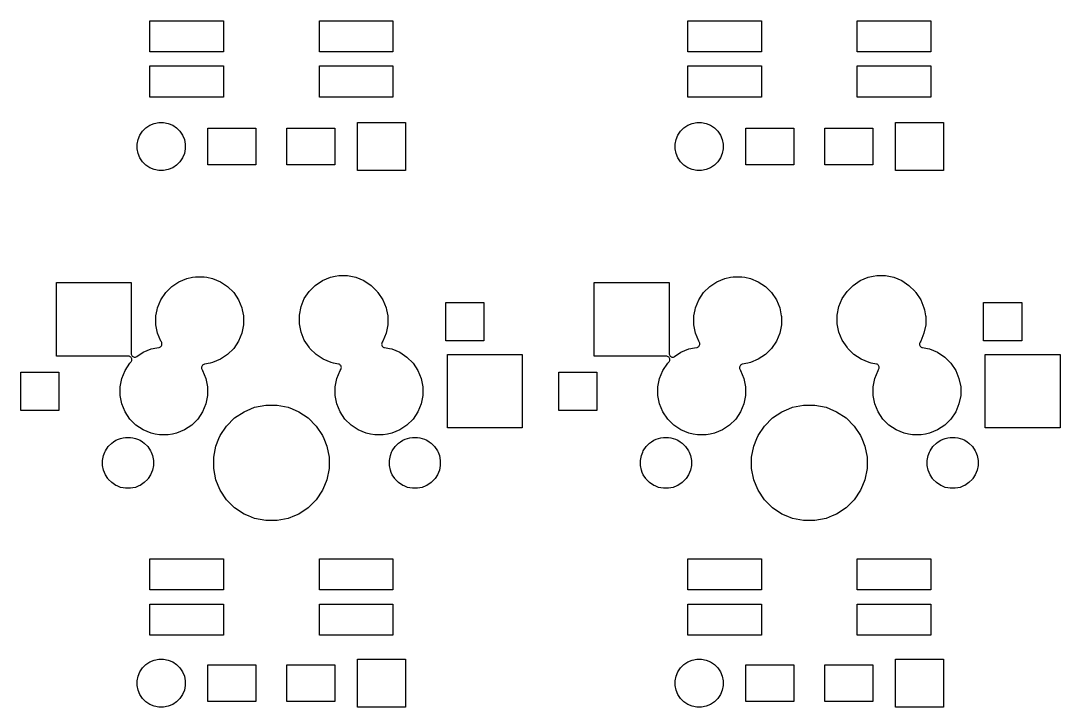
# Model space of a CAD drawing. Extents: x -9 to 124, y -88 to 15.
# Drawn here: x -8.88 to 27.94, y -46.75 to -22.45 of the extents above; entities that cross this region are included whole.
import ezdxf

# ---------------------------------------------------------------- set-up
doc = ezdxf.new("R2010")
doc.units = 0
doc.layers.add('BLACK', color=7, linetype='CONTINUOUS')

msp = doc.modelspace()

# ---------------------------------------------------------------- linework, layer by layer
at = {"layer": 'BLACK', "linetype": 'CONTINUOUS'}
for p, q in [((-4.301, -23.551), (-4.301, -22.449)), ((-4.301, -22.449), (-1.699, -22.449)), ((-1.699, -22.449), (-1.699, -23.551)), ((1.699, -23.551), (1.699, -22.449)), ((1.699, -22.449), (4.301, -22.449)), ((4.301, -22.449), (4.301, -23.551)), ((14.749, -23.551), (14.749, -22.449)), ((14.749, -22.449), (17.351, -22.449)), ((17.351, -22.449), (17.351, -23.551)), ((20.749, -23.551), (20.749, -22.449)), ((20.749, -22.449), (23.351, -22.449)), ((23.351, -22.449), (23.351, -23.551)), ((-1.699, -23.551), (-4.301, -23.551)), ((4.301, -23.551), (1.699, -23.551)), ((17.351, -23.551), (14.749, -23.551)), ((23.351, -23.551), (20.749, -23.551)), ((-4.301, -25.151), (-4.301, -24.049)), ((-4.301, -24.049), (-1.699, -24.049)), ((-1.699, -24.049), (-1.699, -25.151)), ((1.699, -25.151), (1.699, -24.049)), ((1.699, -24.049), (4.301, -24.049)), ((4.301, -24.049), (4.301, -25.151)), ((14.749, -25.151), (14.749, -24.049)), ((14.749, -24.049), (17.351, -24.049)), ((17.351, -24.049), (17.351, -25.151)), ((20.749, -25.151), (20.749, -24.049)), ((20.749, -24.049), (23.351, -24.049)), ((23.351, -24.049), (23.351, -25.151)), ((-1.699, -25.151), (-4.301, -25.151)), ((4.301, -25.151), (1.699, -25.151)), ((17.351, -25.151), (14.749, -25.151)), ((23.351, -25.151), (20.749, -25.151)), ((-4.3031, -26.1459), (-4.14823, -26.0817)), ((-4.14823, -26.0817), (-3.98382, -26.049)), ((-3.98382, -26.049), (-3.81618, -26.049)), ((-3.81618, -26.049), (-3.65177, -26.0817)), ((-3.65177, -26.0817), (-3.4969, -26.1459)), ((3.049, -27.751), (3.049, -26.049)), ((3.049, -26.049), (4.751, -26.049)), ((4.751, -26.049), (4.751, -27.751)), ((14.7469, -26.1459), (14.9018, -26.0817)), ((14.9018, -26.0817), (15.0662, -26.049)), ((15.0662, -26.049), (15.2338, -26.049)), ((15.2338, -26.049), (15.3982, -26.0817)), ((15.3982, -26.0817), (15.5531, -26.1459)), ((22.099, -27.751), (22.099, -26.049)), ((22.099, -26.049), (23.801, -26.049)), ((23.801, -26.049), (23.801, -27.751)), ((-4.7183, -26.6518), (-4.65415, -26.4969)), ((-4.65415, -26.4969), (-4.56101, -26.3575)), ((-4.56101, -26.3575), (-4.44248, -26.239)), ((-4.44248, -26.239), (-4.3031, -26.1459)), ((-3.4969, -26.1459), (-3.35752, -26.239)), ((-3.35752, -26.239), (-3.23899, -26.3575)), ((-3.23899, -26.3575), (-3.14585, -26.4969)), ((-3.14585, -26.4969), (-3.0817, -26.6518)), ((-2.251, -27.551), (-2.251, -26.249)), ((-2.251, -26.249), (-0.549, -26.249)), ((-0.549, -26.249), (-0.549, -27.551)), ((0.549, -27.551), (0.549, -26.249)), ((0.549, -26.249), (2.251, -26.249)), ((2.251, -26.249), (2.251, -27.551)), ((14.3317, -26.6518), (14.3959, -26.4969)), ((14.3959, -26.4969), (14.489, -26.3575)), ((14.489, -26.3575), (14.6075, -26.239)), ((14.6075, -26.239), (14.7469, -26.1459)), ((15.5531, -26.1459), (15.6925, -26.239)), ((15.6925, -26.239), (15.811, -26.3575)), ((15.811, -26.3575), (15.9041, -26.4969)), ((15.9041, -26.4969), (15.9683, -26.6518)), ((16.799, -27.551), (16.799, -26.249)), ((16.799, -26.249), (18.501, -26.249)), ((18.501, -26.249), (18.501, -27.551)), ((19.599, -27.551), (19.599, -26.249)), ((19.599, -26.249), (21.301, -26.249)), ((21.301, -26.249), (21.301, -27.551)), ((-4.751, -26.8162), (-4.7183, -26.6518)), ((-4.751, -26.9838), (-4.751, -26.8162)), ((-3.0817, -26.6518), (-3.049, -26.8162)), ((-3.049, -26.8162), (-3.049, -26.9838)), ((14.299, -26.8162), (14.3317, -26.6518)), ((14.299, -26.9838), (14.299, -26.8162)), ((15.9683, -26.6518), (16.001, -26.8162)), ((16.001, -26.8162), (16.001, -26.9838)), ((-4.7183, -27.1482), (-4.751, -26.9838)), ((-4.65415, -27.3031), (-4.7183, -27.1482)), ((-3.0817, -27.1482), (-3.14585, -27.3031)), ((-3.049, -26.9838), (-3.0817, -27.1482)), ((14.3317, -27.1482), (14.299, -26.9838)), ((14.3959, -27.3031), (14.3317, -27.1482)), ((15.9683, -27.1482), (15.9041, -27.3031)), ((16.001, -26.9838), (15.9683, -27.1482)), ((-4.56101, -27.4425), (-4.65415, -27.3031)), ((-4.44248, -27.561), (-4.56101, -27.4425)), ((-4.3031, -27.6541), (-4.44248, -27.561)), ((-3.35752, -27.561), (-3.4969, -27.6541)), ((-3.23899, -27.4425), (-3.35752, -27.561)), ((-3.14585, -27.3031), (-3.23899, -27.4425)), ((-0.549, -27.551), (-2.251, -27.551)), ((2.251, -27.551), (0.549, -27.551)), ((14.489, -27.4425), (14.3959, -27.3031)), ((14.6075, -27.561), (14.489, -27.4425)), ((14.7469, -27.6541), (14.6075, -27.561)), ((15.6925, -27.561), (15.5531, -27.6541)), ((15.811, -27.4425), (15.6925, -27.561)), ((15.9041, -27.3031), (15.811, -27.4425)), ((18.501, -27.551), (16.799, -27.551)), ((21.301, -27.551), (19.599, -27.551)), ((-4.14823, -27.7183), (-4.3031, -27.6541)), ((-3.98382, -27.751), (-4.14823, -27.7183)), ((-3.81618, -27.751), (-3.98382, -27.751)), ((-3.65177, -27.7183), (-3.81618, -27.751)), ((-3.4969, -27.6541), (-3.65177, -27.7183)), ((4.751, -27.751), (3.049, -27.751)), ((14.9018, -27.7183), (14.7469, -27.6541)), ((15.0662, -27.751), (14.9018, -27.7183)), ((15.2338, -27.751), (15.0662, -27.751)), ((15.3982, -27.7183), (15.2338, -27.751)), ((15.5531, -27.6541), (15.3982, -27.7183)), ((23.801, -27.751), (22.099, -27.751)), ((-3.27467, -31.6855), (-2.99241, -31.5686)), ((-2.99241, -31.5686), (-2.79132, -31.5286)), ((-2.79132, -31.5286), (-2.69276, -31.509)), ((-2.69276, -31.509), (-2.38724, -31.509)), ((-2.38724, -31.509), (-2.28868, -31.5286)), ((-2.28868, -31.5286), (-2.08759, -31.5686)), ((-2.08759, -31.5686), (-1.80533, -31.6855)), ((1.55129, -31.8153), (1.80533, -31.6455)), ((1.80533, -31.6455), (2.08759, -31.5286)), ((2.08759, -31.5286), (2.26239, -31.4938)), ((2.26239, -31.4938), (2.38724, -31.469)), ((2.38724, -31.469), (2.69276, -31.469)), ((2.69276, -31.469), (2.81761, -31.4938)), ((2.81761, -31.4938), (2.99241, -31.5286)), ((2.99241, -31.5286), (3.27467, -31.6455)), ((3.27467, -31.6455), (3.5287, -31.8153)), ((15.7753, -31.6855), (16.0576, -31.5686)), ((16.0576, -31.5686), (16.2587, -31.5286)), ((16.2587, -31.5286), (16.3572, -31.509)), ((16.3572, -31.509), (16.6628, -31.509)), ((16.6628, -31.509), (16.7613, -31.5286)), ((16.7613, -31.5286), (16.9624, -31.5686)), ((16.9624, -31.5686), (17.2447, -31.6855)), ((20.6013, -31.8153), (20.8553, -31.6455)), ((20.8553, -31.6455), (21.1376, -31.5286)), ((21.1376, -31.5286), (21.3124, -31.4938)), ((21.3124, -31.4938), (21.4372, -31.469)), ((21.4372, -31.469), (21.7428, -31.469)), ((21.7428, -31.469), (21.8676, -31.4938)), ((21.8676, -31.4938), (22.0424, -31.5286)), ((22.0424, -31.5286), (22.3247, -31.6455)), ((22.3247, -31.6455), (22.5787, -31.8153)), ((-7.616, -34.321), (-7.616, -31.719)), ((-7.616, -31.719), (-4.964, -31.719)), ((-4.964, -31.719), (-4.964, -34.2319)), ((-3.74474, -32.0713), (-3.5287, -31.8553)), ((-3.5287, -31.8553), (-3.27467, -31.6855)), ((-1.80533, -31.6855), (-1.55129, -31.8553)), ((-1.55129, -31.8553), (-1.33526, -32.0713)), ((1.33526, -32.0313), (1.55129, -31.8153)), ((3.5287, -31.8153), (3.74474, -32.0313)), ((11.434, -34.321), (11.434, -31.719)), ((11.434, -31.719), (14.086, -31.719)), ((14.086, -31.719), (14.086, -34.2319)), ((15.3053, -32.0713), (15.5213, -31.8553)), ((15.5213, -31.8553), (15.7753, -31.6855)), ((17.2447, -31.6855), (17.4987, -31.8553)), ((17.4987, -31.8553), (17.7147, -32.0713)), ((20.3853, -32.0313), (20.6013, -31.8153)), ((22.5787, -31.8153), (22.7947, -32.0313)), ((-4.0314, -32.6076), (-3.91448, -32.3253)), ((-3.91448, -32.3253), (-3.74474, -32.0713)), ((-1.33526, -32.0713), (-1.16552, -32.3253)), ((-1.16552, -32.3253), (-1.0486, -32.6076)), ((1.0486, -32.5676), (1.16552, -32.2853)), ((1.16552, -32.2853), (1.33526, -32.0313)), ((3.74474, -32.0313), (3.75804, -32.0512)), ((3.75804, -32.0512), (3.77357, -32.0701)), ((3.77357, -32.0701), (3.77474, -32.0713)), ((3.77474, -32.0713), (3.94448, -32.3253)), ((3.94448, -32.3253), (4.0614, -32.6076)), ((15.0186, -32.6076), (15.1355, -32.3253)), ((15.1355, -32.3253), (15.3053, -32.0713)), ((17.7147, -32.0713), (17.8845, -32.3253)), ((17.8845, -32.3253), (18.0014, -32.6076)), ((20.0986, -32.5676), (20.2155, -32.2853)), ((20.2155, -32.2853), (20.3853, -32.0313)), ((22.7947, -32.0313), (22.808, -32.0512)), ((22.808, -32.0512), (22.8236, -32.0701)), ((22.8236, -32.0701), (22.8247, -32.0713)), ((22.8247, -32.0713), (22.9945, -32.3253)), ((22.9945, -32.3253), (23.1114, -32.6076)), ((-4.08837, -32.894), (-4.04637, -32.6829)), ((-4.04637, -32.6829), (-4.0314, -32.6076)), ((-1.0486, -32.6076), (-1.03363, -32.6829)), ((-1.03363, -32.6829), (-0.99163, -32.894)), ((0.989, -32.8672), (1.0486, -32.5676)), ((4.0614, -32.6076), (4.07637, -32.6829)), ((4.07637, -32.6829), (4.11837, -32.894)), ((6.174, -33.776), (6.174, -32.424)), ((6.174, -32.424), (7.526, -32.424)), ((7.526, -32.424), (7.526, -33.776)), ((14.9616, -32.894), (15.0036, -32.6829)), ((15.0036, -32.6829), (15.0186, -32.6076)), ((18.0014, -32.6076), (18.0164, -32.6829)), ((18.0164, -32.6829), (18.0584, -32.894)), ((20.039, -32.8672), (20.0986, -32.5676)), ((23.1114, -32.6076), (23.1264, -32.6829)), ((23.1264, -32.6829), (23.1684, -32.894)), ((25.224, -33.776), (25.224, -32.424)), ((25.224, -32.424), (26.576, -32.424)), ((26.576, -32.424), (26.576, -33.776)), ((-4.091, -32.9072), (-4.08837, -32.894)), ((-4.091, -33.2128), (-4.091, -32.9072)), ((-0.99163, -32.894), (-0.989, -32.9072)), ((-0.989, -32.9072), (-0.989, -33.2128)), ((0.989, -33.1728), (0.989, -32.8672)), ((4.11837, -32.894), (4.121, -32.9072)), ((4.121, -32.9072), (4.121, -33.2128)), ((14.959, -32.9072), (14.9616, -32.894)), ((14.959, -33.2128), (14.959, -32.9072)), ((18.0584, -32.894), (18.061, -32.9072)), ((18.061, -32.9072), (18.061, -33.2128)), ((20.039, -33.1728), (20.039, -32.8672)), ((23.1684, -32.894), (23.171, -32.9072)), ((23.171, -32.9072), (23.171, -33.2128)), ((-4.0314, -33.5124), (-4.091, -33.2128)), ((-0.989, -33.2128), (-1.0486, -33.5124)), ((1.0486, -33.4724), (0.989, -33.1728)), ((1.16552, -33.7547), (1.0486, -33.4724)), ((4.121, -33.2128), (4.0614, -33.5124)), ((15.0186, -33.5124), (14.959, -33.2128)), ((18.061, -33.2128), (18.0014, -33.5124)), ((20.0986, -33.4724), (20.039, -33.1728)), ((20.2155, -33.7547), (20.0986, -33.4724)), ((23.171, -33.2128), (23.1114, -33.5124)), ((-3.91448, -33.7947), (-4.0314, -33.5124)), ((-3.89767, -33.8198), (-3.91448, -33.7947)), ((-3.91448, -33.7947), (-3.91448, -33.7947)), ((-3.88612, -33.8414), (-3.89767, -33.8198)), ((-3.879, -33.8649), (-3.88612, -33.8414)), ((-3.8766, -33.8893), (-3.879, -33.8649)), ((-1.16552, -33.7947), (-1.33526, -34.0487)), ((-1.0486, -33.5124), (-1.16552, -33.7947)), ((1.33526, -34.0087), (1.16552, -33.7547)), ((3.9126, -33.8467), (3.90548, -33.8702)), ((3.92414, -33.8251), (3.9126, -33.8467)), ((3.94448, -33.7947), (3.92414, -33.8251)), ((4.0614, -33.5124), (3.94448, -33.7947)), ((7.526, -33.776), (6.174, -33.776)), ((15.1355, -33.7947), (15.0186, -33.5124)), ((15.1523, -33.8198), (15.1355, -33.7947)), ((15.1355, -33.7947), (15.1355, -33.7947)), ((15.1639, -33.8414), (15.1523, -33.8198)), ((15.171, -33.8649), (15.1639, -33.8414)), ((15.1734, -33.8893), (15.171, -33.8649)), ((17.8845, -33.7947), (17.7147, -34.0487)), ((18.0014, -33.5124), (17.8845, -33.7947)), ((20.3853, -34.0087), (20.2155, -33.7547)), ((22.9626, -33.8467), (22.9555, -33.8702)), ((22.9741, -33.8251), (22.9626, -33.8467)), ((22.9945, -33.7947), (22.9741, -33.8251)), ((23.1114, -33.5124), (22.9945, -33.7947)), ((26.576, -33.776), (25.224, -33.776)), ((-4.964, -34.2319), (-4.9616, -34.2562)), ((-4.76957, -34.3358), (-4.54467, -34.1855)), ((-4.54467, -34.1855), (-4.26241, -34.0686)), ((-4.26241, -34.0686), (-4.06232, -34.0288)), ((-4.06232, -34.0288), (-3.97721, -34.0119)), ((-3.97721, -34.0119), (-3.95377, -34.0048)), ((-3.95377, -34.0048), (-3.93215, -33.9932)), ((-3.93215, -33.9932), (-3.91321, -33.9777)), ((-3.91321, -33.9777), (-3.89767, -33.9587)), ((-3.89767, -33.9587), (-3.88612, -33.9371)), ((-3.88612, -33.9371), (-3.879, -33.9137)), ((-3.879, -33.9137), (-3.8766, -33.8893)), ((-1.33526, -34.0487), (-1.55129, -34.2647)), ((1.33643, -34.0099), (1.33526, -34.0087)), ((1.35196, -34.0288), (1.33643, -34.0099)), ((1.36526, -34.0487), (1.35196, -34.0288)), ((1.58129, -34.2647), (1.36526, -34.0487)), ((3.90548, -33.8702), (3.90308, -33.8945)), ((3.90308, -33.8945), (3.90548, -33.9189)), ((3.90548, -33.9189), (3.9126, -33.9424)), ((3.9126, -33.9424), (3.92415, -33.964)), ((3.92415, -33.964), (3.93969, -33.9829)), ((3.93969, -33.9829), (3.95863, -33.9985)), ((3.95863, -33.9985), (3.98025, -34.01)), ((3.98025, -34.01), (4.00369, -34.0171)), ((4.00369, -34.0171), (4.18494, -34.0532)), ((4.18494, -34.0532), (4.26241, -34.0686)), ((4.26241, -34.0686), (4.54467, -34.1855)), ((4.54467, -34.1855), (4.7987, -34.3553)), ((14.086, -34.2319), (14.0884, -34.2562)), ((14.2804, -34.3358), (14.5053, -34.1855)), ((14.5053, -34.1855), (14.7876, -34.0686)), ((14.7876, -34.0686), (14.9877, -34.0288)), ((14.9877, -34.0288), (15.0728, -34.0119)), ((15.0728, -34.0119), (15.0962, -34.0048)), ((15.0962, -34.0048), (15.1178, -33.9932)), ((15.1178, -33.9932), (15.1368, -33.9777)), ((15.1368, -33.9777), (15.1523, -33.9587)), ((15.1523, -33.9587), (15.1639, -33.9371)), ((15.1639, -33.9371), (15.171, -33.9137)), ((15.171, -33.9137), (15.1734, -33.8893)), ((17.7147, -34.0487), (17.4987, -34.2647)), ((20.3864, -34.0099), (20.3853, -34.0087)), ((20.402, -34.0288), (20.3864, -34.0099)), ((20.4153, -34.0487), (20.402, -34.0288)), ((20.6313, -34.2647), (20.4153, -34.0487)), ((22.9555, -33.8702), (22.9531, -33.8945)), ((22.9531, -33.8945), (22.9555, -33.9189)), ((22.9555, -33.9189), (22.9626, -33.9424)), ((22.9626, -33.9424), (22.9741, -33.964)), ((22.9741, -33.964), (22.9897, -33.9829)), ((22.9897, -33.9829), (23.0086, -33.9985)), ((23.0086, -33.9985), (23.0302, -34.01)), ((23.0302, -34.01), (23.0537, -34.0171)), ((23.0537, -34.0171), (23.2349, -34.0532)), ((23.2349, -34.0532), (23.3124, -34.0686)), ((23.3124, -34.0686), (23.5947, -34.1855)), ((23.5947, -34.1855), (23.8487, -34.3553)), ((-5.06622, -34.321), (-7.616, -34.321)), ((-5.18448, -34.8253), (-5.01474, -34.5713)), ((-5.04183, -34.3234), (-5.06622, -34.321)), ((-5.01838, -34.3305), (-5.04183, -34.3234)), ((-4.99677, -34.3421), (-5.01838, -34.3305)), ((-5.01474, -34.5713), (-4.97782, -34.5344)), ((-4.97783, -34.3576), (-4.99677, -34.3421)), ((-4.96229, -34.3766), (-4.97783, -34.3576)), ((-4.97782, -34.5344), (-4.96229, -34.5154)), ((-4.95073, -34.3982), (-4.96229, -34.3766)), ((-4.96229, -34.5154), (-4.95073, -34.4938)), ((-4.9616, -34.2562), (-4.95449, -34.2797)), ((-4.95449, -34.2797), (-4.94293, -34.3013)), ((-4.94362, -34.4216), (-4.95073, -34.3982)), ((-4.95073, -34.4938), (-4.94362, -34.4704)), ((-4.94122, -34.446), (-4.94362, -34.4216)), ((-4.94362, -34.4704), (-4.94122, -34.446)), ((-4.94293, -34.3013), (-4.92739, -34.3202)), ((-4.92739, -34.3202), (-4.90845, -34.3358)), ((-4.90845, -34.3358), (-4.88684, -34.3473)), ((-4.88684, -34.3473), (-4.86339, -34.3544)), ((-4.86339, -34.3544), (-4.839, -34.3568)), ((-4.839, -34.3568), (-4.81461, -34.3544)), ((-4.81461, -34.3544), (-4.79117, -34.3473)), ((-4.79117, -34.3473), (-4.76957, -34.3358)), ((-2.1741, -34.5686), (-2.37278, -34.6081)), ((-2.08759, -34.5514), (-2.1741, -34.5686)), ((-1.80533, -34.4345), (-2.08759, -34.5514)), ((-1.55129, -34.2647), (-1.80533, -34.4345)), ((1.83533, -34.4345), (1.58129, -34.2647)), ((2.11759, -34.5514), (1.83533, -34.4345)), ((2.19506, -34.5668), (2.11759, -34.5514)), ((2.3763, -34.6029), (2.19506, -34.5668)), ((2.39975, -34.61), (2.3763, -34.6029)), ((4.7987, -34.3553), (5.01474, -34.5713)), ((5.01474, -34.5713), (5.18448, -34.8253)), ((6.234, -36.861), (6.234, -34.259)), ((6.234, -34.259), (8.886, -34.259)), ((8.886, -34.259), (8.886, -36.861)), ((13.9838, -34.321), (11.434, -34.321)), ((13.8655, -34.8253), (14.0353, -34.5713)), ((14.0082, -34.3234), (13.9838, -34.321)), ((14.0316, -34.3305), (14.0082, -34.3234)), ((14.0532, -34.3421), (14.0316, -34.3305)), ((14.0353, -34.5713), (14.0722, -34.5344)), ((14.0722, -34.3576), (14.0532, -34.3421)), ((14.0877, -34.3766), (14.0722, -34.3576)), ((14.0722, -34.5344), (14.0877, -34.5154)), ((14.0993, -34.3982), (14.0877, -34.3766)), ((14.0877, -34.5154), (14.0993, -34.4938)), ((14.0884, -34.2562), (14.0955, -34.2797)), ((14.0955, -34.2797), (14.1071, -34.3013)), ((14.1064, -34.4216), (14.0993, -34.3982)), ((14.0993, -34.4938), (14.1064, -34.4704)), ((14.1088, -34.446), (14.1064, -34.4216)), ((14.1064, -34.4704), (14.1088, -34.446)), ((14.1071, -34.3013), (14.1226, -34.3202)), ((14.1226, -34.3202), (14.1416, -34.3358)), ((14.1416, -34.3358), (14.1632, -34.3473)), ((14.1632, -34.3473), (14.1866, -34.3544)), ((14.1866, -34.3544), (14.211, -34.3568)), ((14.211, -34.3568), (14.2354, -34.3544)), ((14.2354, -34.3544), (14.2588, -34.3473)), ((14.2588, -34.3473), (14.2804, -34.3358)), ((16.8759, -34.5686), (16.6772, -34.6081)), ((16.9624, -34.5514), (16.8759, -34.5686)), ((17.2447, -34.4345), (16.9624, -34.5514)), ((17.4987, -34.2647), (17.2447, -34.4345)), ((20.8853, -34.4345), (20.6313, -34.2647)), ((21.1676, -34.5514), (20.8853, -34.4345)), ((21.2451, -34.5668), (21.1676, -34.5514)), ((21.4263, -34.6029), (21.2451, -34.5668)), ((21.4498, -34.61), (21.4263, -34.6029)), ((23.8487, -34.3553), (24.0647, -34.5713)), ((24.0647, -34.5713), (24.2345, -34.8253)), ((25.284, -36.861), (25.284, -34.259)), ((25.284, -34.259), (27.936, -34.259)), ((27.936, -34.259), (27.936, -36.861)), ((-8.876, -36.246), (-8.876, -34.894)), ((-8.876, -34.894), (-7.524, -34.894)), ((-7.524, -34.894), (-7.524, -36.246)), ((-5.3014, -35.1076), (-5.18448, -34.8253)), ((-2.471, -34.7063), (-2.4734, -34.7307)), ((-2.4734, -34.7307), (-2.471, -34.7551)), ((-2.46388, -34.6829), (-2.471, -34.7063)), ((-2.471, -34.7551), (-2.46388, -34.7786)), ((-2.45233, -34.6613), (-2.46388, -34.6829)), ((-2.46388, -34.7786), (-2.45233, -34.8002)), ((-2.43679, -34.6423), (-2.45233, -34.6613)), ((-2.45233, -34.8002), (-2.43552, -34.8253)), ((-2.41784, -34.6268), (-2.43679, -34.6423)), ((-2.43552, -34.8253), (-2.3186, -35.1076)), ((-2.39623, -34.6152), (-2.41784, -34.6268)), ((-2.37278, -34.6081), (-2.39623, -34.6152)), ((2.3186, -35.1076), (2.43552, -34.8253)), ((2.42137, -34.6215), (2.39975, -34.61)), ((2.44031, -34.6371), (2.42137, -34.6215)), ((2.43552, -34.8253), (2.45586, -34.7949)), ((2.45585, -34.656), (2.44031, -34.6371)), ((2.4674, -34.6776), (2.45585, -34.656)), ((2.45586, -34.7949), (2.4674, -34.7733)), ((2.47452, -34.7011), (2.4674, -34.6776)), ((2.4674, -34.7733), (2.47452, -34.7498)), ((2.47692, -34.7255), (2.47452, -34.7011)), ((2.47452, -34.7498), (2.47692, -34.7255)), ((5.18448, -34.8253), (5.3014, -35.1076)), ((10.174, -36.246), (10.174, -34.894)), ((10.174, -34.894), (11.526, -34.894)), ((11.526, -34.894), (11.526, -36.246)), ((13.7486, -35.1076), (13.8655, -34.8253)), ((16.579, -34.7063), (16.5766, -34.7307)), ((16.5766, -34.7307), (16.579, -34.7551)), ((16.5861, -34.6829), (16.579, -34.7063)), ((16.579, -34.7551), (16.5861, -34.7786)), ((16.5977, -34.6613), (16.5861, -34.6829)), ((16.5861, -34.7786), (16.5977, -34.8002)), ((16.6132, -34.6423), (16.5977, -34.6613)), ((16.5977, -34.8002), (16.6145, -34.8253)), ((16.6322, -34.6268), (16.6132, -34.6423)), ((16.6145, -34.8253), (16.7314, -35.1076)), ((16.6538, -34.6152), (16.6322, -34.6268)), ((16.6772, -34.6081), (16.6538, -34.6152)), ((21.3686, -35.1076), (21.4855, -34.8253)), ((21.4714, -34.6215), (21.4498, -34.61)), ((21.4903, -34.6371), (21.4714, -34.6215)), ((21.4855, -34.8253), (21.5059, -34.7949)), ((21.5059, -34.656), (21.4903, -34.6371)), ((21.5174, -34.6776), (21.5059, -34.656)), ((21.5059, -34.7949), (21.5174, -34.7733)), ((21.5245, -34.7011), (21.5174, -34.6776)), ((21.5174, -34.7733), (21.5245, -34.7498)), ((21.5269, -34.7255), (21.5245, -34.7011)), ((21.5245, -34.7498), (21.5269, -34.7255)), ((24.2345, -34.8253), (24.3514, -35.1076)), ((-5.361, -35.4072), (-5.3014, -35.1076)), ((-2.3186, -35.1076), (-2.259, -35.4072)), ((2.259, -35.4072), (2.3186, -35.1076)), ((5.3014, -35.1076), (5.361, -35.4072)), ((13.689, -35.4072), (13.7486, -35.1076)), ((16.7314, -35.1076), (16.791, -35.4072)), ((21.309, -35.4072), (21.3686, -35.1076)), ((24.3514, -35.1076), (24.411, -35.4072)), ((-5.361, -35.7128), (-5.361, -35.4072)), ((-2.259, -35.4072), (-2.259, -35.7128)), ((2.259, -35.7128), (2.259, -35.4072)), ((5.361, -35.4072), (5.361, -35.7128)), ((13.689, -35.7128), (13.689, -35.4072)), ((16.791, -35.4072), (16.791, -35.7128)), ((21.309, -35.7128), (21.309, -35.4072)), ((24.411, -35.4072), (24.411, -35.7128)), ((-5.3014, -36.0124), (-5.361, -35.7128)), ((-5.18448, -36.2947), (-5.3014, -36.0124)), ((-2.3186, -36.0124), (-2.43552, -36.2947)), ((-2.259, -35.7128), (-2.3186, -36.0124)), ((-0.59647, -36.1337), (-0.20141, -36.0551)), ((-0.20141, -36.0551), (0.20141, -36.0551)), ((0.20141, -36.0551), (0.59647, -36.1337)), ((2.3186, -36.0124), (2.259, -35.7128)), ((2.43552, -36.2947), (2.3186, -36.0124)), ((5.3014, -36.0124), (5.18448, -36.2947)), ((5.361, -35.7128), (5.3014, -36.0124)), ((13.7486, -36.0124), (13.689, -35.7128)), ((13.8655, -36.2947), (13.7486, -36.0124)), ((16.7314, -36.0124), (16.6145, -36.2947)), ((16.791, -35.7128), (16.7314, -36.0124)), ((18.4535, -36.1337), (18.8486, -36.0551)), ((18.8486, -36.0551), (19.2514, -36.0551)), ((19.2514, -36.0551), (19.6465, -36.1337)), ((21.3686, -36.0124), (21.309, -35.7128)), ((21.4855, -36.2947), (21.3686, -36.0124)), ((24.3514, -36.0124), (24.2345, -36.2947)), ((24.411, -35.7128), (24.3514, -36.0124)), ((-7.524, -36.246), (-8.876, -36.246)), ((-5.01474, -36.5487), (-5.18448, -36.2947)), ((-2.43552, -36.2947), (-2.60526, -36.5487)), ((-1.30355, -36.5116), (-0.96862, -36.2878)), ((-0.96862, -36.2878), (-0.72961, -36.1888)), ((-0.72961, -36.1888), (-0.59647, -36.1337)), ((0.59647, -36.1337), (0.72961, -36.1888)), ((0.72961, -36.1888), (0.96862, -36.2878)), ((0.96862, -36.2878), (1.30355, -36.5116)), ((2.60526, -36.5487), (2.43552, -36.2947)), ((5.18448, -36.2947), (5.01474, -36.5487)), ((11.526, -36.246), (10.174, -36.246)), ((14.0353, -36.5487), (13.8655, -36.2947)), ((16.6145, -36.2947), (16.4447, -36.5487)), ((17.7465, -36.5116), (18.0814, -36.2878)), ((18.0814, -36.2878), (18.3204, -36.1888)), ((18.3204, -36.1888), (18.4535, -36.1337)), ((19.6465, -36.1337), (19.7796, -36.1888)), ((19.7796, -36.1888), (20.0186, -36.2878)), ((20.0186, -36.2878), (20.3535, -36.5116)), ((21.6553, -36.5487), (21.4855, -36.2947)), ((24.2345, -36.2947), (24.0647, -36.5487)), ((-4.7987, -36.7647), (-5.01474, -36.5487)), ((-4.54467, -36.9345), (-4.7987, -36.7647)), ((-2.82129, -36.7647), (-3.07533, -36.9345)), ((-2.60526, -36.5487), (-2.82129, -36.7647)), ((-1.81217, -37.1314), (-1.58838, -36.7965)), ((-1.58838, -36.7965), (-1.30355, -36.5116)), ((1.30355, -36.5116), (1.58838, -36.7965)), ((1.58838, -36.7965), (1.81217, -37.1314)), ((2.82129, -36.7647), (2.60526, -36.5487)), ((3.07533, -36.9345), (2.82129, -36.7647)), ((4.7987, -36.7647), (4.54467, -36.9345)), ((5.01474, -36.5487), (4.7987, -36.7647)), ((14.2513, -36.7647), (14.0353, -36.5487)), ((14.5053, -36.9345), (14.2513, -36.7647)), ((16.2287, -36.7647), (15.9747, -36.9345)), ((16.4447, -36.5487), (16.2287, -36.7647)), ((17.2378, -37.1314), (17.4616, -36.7965)), ((17.4616, -36.7965), (17.7465, -36.5116)), ((20.3535, -36.5116), (20.6384, -36.7965)), ((20.6384, -36.7965), (20.8622, -37.1314)), ((21.8713, -36.7647), (21.6553, -36.5487)), ((22.1253, -36.9345), (21.8713, -36.7647)), ((23.8487, -36.7647), (23.5947, -36.9345)), ((24.0647, -36.5487), (23.8487, -36.7647)), ((-4.26241, -37.0514), (-4.54467, -36.9345)), ((-4.11259, -37.0812), (-4.26241, -37.0514)), ((-3.96276, -37.111), (-4.11259, -37.0812)), ((-3.65724, -37.111), (-3.96276, -37.111)), ((-3.50741, -37.0812), (-3.65724, -37.111)), ((-3.35759, -37.0514), (-3.50741, -37.0812)), ((-3.07533, -36.9345), (-3.35759, -37.0514)), ((-1.85674, -37.239), (-1.81217, -37.1314)), ((1.81217, -37.1314), (1.85674, -37.239)), ((3.35759, -37.0514), (3.07533, -36.9345)), ((3.50741, -37.0812), (3.35759, -37.0514)), ((3.65724, -37.111), (3.50741, -37.0812)), ((3.96276, -37.111), (3.65724, -37.111)), ((4.11259, -37.0812), (3.96276, -37.111)), ((4.26241, -37.0514), (4.11259, -37.0812)), ((4.54467, -36.9345), (4.26241, -37.0514)), ((8.886, -36.861), (6.234, -36.861)), ((14.7876, -37.0514), (14.5053, -36.9345)), ((14.9374, -37.0812), (14.7876, -37.0514)), ((15.0872, -37.111), (14.9374, -37.0812)), ((15.3928, -37.111), (15.0872, -37.111)), ((15.5426, -37.0812), (15.3928, -37.111)), ((15.6924, -37.0514), (15.5426, -37.0812)), ((15.9747, -36.9345), (15.6924, -37.0514)), ((17.1933, -37.239), (17.2378, -37.1314)), ((20.8622, -37.1314), (20.9067, -37.239)), ((22.4076, -37.0514), (22.1253, -36.9345)), ((22.5574, -37.0812), (22.4076, -37.0514)), ((22.7072, -37.111), (22.5574, -37.0812)), ((23.0128, -37.111), (22.7072, -37.111)), ((23.1626, -37.0812), (23.0128, -37.111)), ((23.3124, -37.0514), (23.1626, -37.0812)), ((23.5947, -36.9345), (23.3124, -37.0514)), ((27.936, -36.861), (25.284, -36.861)), ((-5.87925, -37.6728), (-5.78055, -37.5251)), ((-5.78055, -37.5251), (-5.65493, -37.3994)), ((-5.78055, -37.5251), (-5.78055, -37.5251)), ((-5.65493, -37.3994), (-5.59218, -37.3575)), ((-5.59218, -37.3575), (-5.50721, -37.3007)), ((-5.50721, -37.3007), (-5.42028, -37.2647)), ((-5.42028, -37.2647), (-5.34307, -37.2328)), ((-5.34307, -37.2328), (-5.25595, -37.2154)), ((-5.25595, -37.2154), (-5.16883, -37.1981)), ((-5.16883, -37.1981), (-4.99117, -37.1981)), ((-4.99117, -37.1981), (-4.90405, -37.2154)), ((-4.90405, -37.2154), (-4.81692, -37.2328)), ((-4.81692, -37.2328), (-4.73971, -37.2647)), ((-4.73971, -37.2647), (-4.65279, -37.3007)), ((-4.65279, -37.3007), (-4.56782, -37.3575)), ((-4.56782, -37.3575), (-4.50507, -37.3994)), ((-4.50507, -37.3994), (-4.37945, -37.5251)), ((-4.37945, -37.5251), (-4.37945, -37.5251)), ((-4.37945, -37.5251), (-4.28075, -37.6728)), ((-2.0449, -37.8986), (-1.96632, -37.5035)), ((-1.96632, -37.5035), (-1.85674, -37.239)), ((1.85674, -37.239), (1.96632, -37.5035)), ((1.96632, -37.5035), (2.0449, -37.8986)), ((4.28075, -37.6728), (4.37945, -37.5251)), ((4.37945, -37.5251), (4.50507, -37.3994)), ((4.37945, -37.5251), (4.37945, -37.5251)), ((4.50507, -37.3994), (4.56782, -37.3575)), ((4.56782, -37.3575), (4.65279, -37.3007)), ((4.65279, -37.3007), (4.73971, -37.2647)), ((4.73971, -37.2647), (4.81692, -37.2328)), ((4.81692, -37.2328), (4.90405, -37.2154)), ((4.90405, -37.2154), (4.99117, -37.1981)), ((4.99117, -37.1981), (5.16883, -37.1981)), ((5.16883, -37.1981), (5.25595, -37.2154)), ((5.25595, -37.2154), (5.34307, -37.2328)), ((5.34307, -37.2328), (5.42028, -37.2647)), ((5.42028, -37.2647), (5.50721, -37.3007)), ((5.50721, -37.3007), (5.59218, -37.3575)), ((5.59218, -37.3575), (5.65493, -37.3994)), ((5.65493, -37.3994), (5.78055, -37.5251)), ((5.78055, -37.5251), (5.78055, -37.5251)), ((5.78055, -37.5251), (5.87925, -37.6728)), ((13.1707, -37.6728), (13.2694, -37.5251)), ((13.2694, -37.5251), (13.3951, -37.3994)), ((13.2694, -37.5251), (13.2694, -37.5251)), ((13.3951, -37.3994), (13.4578, -37.3575)), ((13.4578, -37.3575), (13.5428, -37.3007)), ((13.5428, -37.3007), (13.6297, -37.2647)), ((13.6297, -37.2647), (13.7069, -37.2328)), ((13.7069, -37.2328), (13.794, -37.2154)), ((13.794, -37.2154), (13.8812, -37.1981)), ((13.8812, -37.1981), (14.0588, -37.1981)), ((14.0588, -37.1981), (14.146, -37.2154)), ((14.146, -37.2154), (14.2331, -37.2328)), ((14.2331, -37.2328), (14.3103, -37.2647)), ((14.3103, -37.2647), (14.3972, -37.3007)), ((14.3972, -37.3007), (14.4822, -37.3575)), ((14.4822, -37.3575), (14.5449, -37.3994)), ((14.5449, -37.3994), (14.6706, -37.5251)), ((14.6706, -37.5251), (14.6706, -37.5251)), ((14.6706, -37.5251), (14.7693, -37.6728)), ((17.0051, -37.8986), (17.0837, -37.5035)), ((17.0837, -37.5035), (17.1933, -37.239)), ((20.9067, -37.239), (21.0163, -37.5035)), ((21.0163, -37.5035), (21.0949, -37.8986)), ((23.3307, -37.6728), (23.4294, -37.5251)), ((23.4294, -37.5251), (23.5551, -37.3994)), ((23.4294, -37.5251), (23.4294, -37.5251)), ((23.5551, -37.3994), (23.6178, -37.3575)), ((23.6178, -37.3575), (23.7028, -37.3007)), ((23.7028, -37.3007), (23.7897, -37.2647)), ((23.7897, -37.2647), (23.8669, -37.2328)), ((23.8669, -37.2328), (23.954, -37.2154)), ((23.954, -37.2154), (24.0412, -37.1981)), ((24.0412, -37.1981), (24.2188, -37.1981)), ((24.2188, -37.1981), (24.306, -37.2154)), ((24.306, -37.2154), (24.3931, -37.2328)), ((24.3931, -37.2328), (24.4703, -37.2647)), ((24.4703, -37.2647), (24.5572, -37.3007)), ((24.5572, -37.3007), (24.6422, -37.3575)), ((24.6422, -37.3575), (24.7049, -37.3994)), ((24.7049, -37.3994), (24.8306, -37.5251)), ((24.8306, -37.5251), (24.8306, -37.5251)), ((24.8306, -37.5251), (24.9293, -37.6728)), ((-5.9819, -38.0112), (-5.94724, -37.8369)), ((-5.94724, -37.8369), (-5.90107, -37.7255)), ((-5.90107, -37.7255), (-5.87925, -37.6728)), ((-4.28075, -37.6728), (-4.25893, -37.7255)), ((-4.25893, -37.7255), (-4.21276, -37.8369)), ((-4.21276, -37.8369), (-4.1781, -38.0112)), ((-2.0449, -38.3014), (-2.0449, -37.8986)), ((2.0449, -37.8986), (2.0449, -38.3014)), ((4.1781, -38.0112), (4.21276, -37.8369)), ((4.21276, -37.8369), (4.25893, -37.7255)), ((4.25893, -37.7255), (4.28075, -37.6728)), ((5.87925, -37.6728), (5.90107, -37.7255)), ((5.90107, -37.7255), (5.94724, -37.8369)), ((5.94724, -37.8369), (5.9819, -38.0112)), ((13.0681, -38.0112), (13.1028, -37.8369)), ((13.1028, -37.8369), (13.1489, -37.7255)), ((13.1489, -37.7255), (13.1707, -37.6728)), ((14.7693, -37.6728), (14.7911, -37.7255)), ((14.7911, -37.7255), (14.8372, -37.8369)), ((14.8372, -37.8369), (14.8719, -38.0112)), ((17.0051, -38.3014), (17.0051, -37.8986)), ((21.0949, -37.8986), (21.0949, -38.3014)), ((23.2281, -38.0112), (23.2628, -37.8369)), ((23.2628, -37.8369), (23.3089, -37.7255)), ((23.3089, -37.7255), (23.3307, -37.6728)), ((24.9293, -37.6728), (24.9511, -37.7255)), ((24.9511, -37.7255), (24.9972, -37.8369)), ((24.9972, -37.8369), (25.0319, -38.0112)), ((-5.9819, -38.1888), (-5.9819, -38.0112)), ((-5.94724, -38.3631), (-5.9819, -38.1888)), ((-4.1781, -38.1888), (-4.21276, -38.3631)), ((-4.1781, -38.0112), (-4.1781, -38.1888)), ((4.1781, -38.1888), (4.1781, -38.0112)), ((4.21276, -38.3631), (4.1781, -38.1888)), ((5.9819, -38.1888), (5.94724, -38.3631)), ((5.9819, -38.0112), (5.9819, -38.1888)), ((13.0681, -38.1888), (13.0681, -38.0112)), ((13.1028, -38.3631), (13.0681, -38.1888)), ((14.8719, -38.1888), (14.8372, -38.3631)), ((14.8719, -38.0112), (14.8719, -38.1888)), ((23.2281, -38.1888), (23.2281, -38.0112)), ((23.2628, -38.3631), (23.2281, -38.1888)), ((25.0319, -38.1888), (24.9972, -38.3631)), ((25.0319, -38.0112), (25.0319, -38.1888)), ((-5.91435, -38.4425), (-5.94724, -38.3631)), ((-5.87925, -38.5272), (-5.91435, -38.4425)), ((-5.79444, -38.6541), (-5.87925, -38.5272)), ((-4.28075, -38.5272), (-4.36556, -38.6541)), ((-4.24565, -38.4425), (-4.28075, -38.5272)), ((-4.21276, -38.3631), (-4.24565, -38.4425)), ((-1.96632, -38.6965), (-2.0449, -38.3014)), ((2.0449, -38.3014), (1.96632, -38.6965)), ((4.24565, -38.4425), (4.21276, -38.3631)), ((4.28075, -38.5272), (4.24565, -38.4425)), ((4.36556, -38.6541), (4.28075, -38.5272)), ((5.87925, -38.5272), (5.79444, -38.6541)), ((5.91435, -38.4425), (5.87925, -38.5272)), ((5.94724, -38.3631), (5.91435, -38.4425)), ((13.1357, -38.4425), (13.1028, -38.3631)), ((13.1707, -38.5272), (13.1357, -38.4425)), ((13.2556, -38.6541), (13.1707, -38.5272)), ((14.7693, -38.5272), (14.6844, -38.6541)), ((14.8043, -38.4425), (14.7693, -38.5272)), ((14.8372, -38.3631), (14.8043, -38.4425)), ((17.0837, -38.6965), (17.0051, -38.3014)), ((21.0949, -38.3014), (21.0163, -38.6965)), ((23.2956, -38.4425), (23.2628, -38.3631)), ((23.3307, -38.5272), (23.2956, -38.4425)), ((23.4156, -38.6541), (23.3307, -38.5272)), ((24.9293, -38.5272), (24.8444, -38.6541)), ((24.9643, -38.4425), (24.9293, -38.5272)), ((24.9972, -38.3631), (24.9643, -38.4425)), ((-5.78055, -38.6749), (-5.79444, -38.6541)), ((-5.65493, -38.8006), (-5.78055, -38.6749)), ((-5.65492, -38.8006), (-5.65493, -38.8006)), ((-5.50721, -38.8993), (-5.65492, -38.8006)), ((-5.46379, -38.9172), (-5.50721, -38.8993)), ((-5.34307, -38.9672), (-5.46379, -38.9172)), ((-5.25595, -38.9846), (-5.34307, -38.9672)), ((-5.16883, -39.0019), (-5.25595, -38.9846)), ((-4.99117, -39.0019), (-5.16883, -39.0019)), ((-4.90405, -38.9846), (-4.99117, -39.0019)), ((-4.81692, -38.9672), (-4.90405, -38.9846)), ((-4.69621, -38.9172), (-4.81692, -38.9672)), ((-4.65279, -38.8993), (-4.69621, -38.9172)), ((-4.50507, -38.8006), (-4.65279, -38.8993)), ((-4.37945, -38.6749), (-4.50507, -38.8006)), ((-4.50507, -38.8006), (-4.50507, -38.8006)), ((-4.36556, -38.6541), (-4.37945, -38.6749)), ((-1.88232, -38.8993), (-1.96632, -38.6965)), ((-1.81217, -39.0686), (-1.88232, -38.8993)), ((1.88232, -38.8993), (1.81217, -39.0686)), ((1.96632, -38.6965), (1.88232, -38.8993)), ((4.37945, -38.6749), (4.36556, -38.6541)), ((4.50507, -38.8006), (4.37945, -38.6749)), ((4.65279, -38.8993), (4.50507, -38.8006)), ((4.50507, -38.8006), (4.50507, -38.8006)), ((4.69621, -38.9172), (4.65279, -38.8993)), ((4.81692, -38.9672), (4.69621, -38.9172)), ((4.90405, -38.9846), (4.81692, -38.9672)), ((4.99117, -39.0019), (4.90405, -38.9846)), ((5.16883, -39.0019), (4.99117, -39.0019)), ((5.25595, -38.9846), (5.16883, -39.0019)), ((5.34307, -38.9672), (5.25595, -38.9846)), ((5.46379, -38.9172), (5.34307, -38.9672)), ((5.50721, -38.8993), (5.46379, -38.9172)), ((5.65492, -38.8006), (5.50721, -38.8993)), ((5.65493, -38.8006), (5.65492, -38.8006)), ((5.78055, -38.6749), (5.65493, -38.8006)), ((5.79444, -38.6541), (5.78055, -38.6749)), ((13.2694, -38.6749), (13.2556, -38.6541)), ((13.3951, -38.8006), (13.2694, -38.6749)), ((13.5428, -38.8993), (13.3951, -38.8006)), ((13.3951, -38.8006), (13.3951, -38.8006)), ((13.5862, -38.9172), (13.5428, -38.8993)), ((13.7069, -38.9672), (13.5862, -38.9172)), ((13.794, -38.9846), (13.7069, -38.9672)), ((13.8812, -39.0019), (13.794, -38.9846)), ((14.0588, -39.0019), (13.8812, -39.0019)), ((14.146, -38.9846), (14.0588, -39.0019)), ((14.2331, -38.9672), (14.146, -38.9846)), ((14.3538, -38.9172), (14.2331, -38.9672)), ((14.3972, -38.8993), (14.3538, -38.9172)), ((14.5449, -38.8006), (14.3972, -38.8993)), ((14.6706, -38.6749), (14.5449, -38.8006)), ((14.5449, -38.8006), (14.5449, -38.8006)), ((14.6844, -38.6541), (14.6706, -38.6749)), ((17.1677, -38.8993), (17.0837, -38.6965)), ((17.2378, -39.0686), (17.1677, -38.8993)), ((20.9323, -38.8993), (20.8622, -39.0686)), ((21.0163, -38.6965), (20.9323, -38.8993)), ((23.4294, -38.6749), (23.4156, -38.6541)), ((23.5551, -38.8006), (23.4294, -38.6749)), ((23.7028, -38.8993), (23.5551, -38.8006)), ((23.5551, -38.8006), (23.5551, -38.8006)), ((23.7462, -38.9172), (23.7028, -38.8993)), ((23.8669, -38.9672), (23.7462, -38.9172)), ((23.954, -38.9846), (23.8669, -38.9672)), ((24.0412, -39.0019), (23.954, -38.9846)), ((24.2188, -39.0019), (24.0412, -39.0019)), ((24.306, -38.9846), (24.2188, -39.0019)), ((24.3931, -38.9672), (24.306, -38.9846)), ((24.5138, -38.9172), (24.3931, -38.9672)), ((24.5572, -38.8993), (24.5138, -38.9172)), ((24.7049, -38.8006), (24.5572, -38.8993)), ((24.8306, -38.6749), (24.7049, -38.8006)), ((24.7049, -38.8006), (24.7049, -38.8006)), ((24.8444, -38.6541), (24.8306, -38.6749)), ((-1.58838, -39.4035), (-1.81217, -39.0686)), ((1.81217, -39.0686), (1.58838, -39.4035)), ((17.4616, -39.4035), (17.2378, -39.0686)), ((20.8622, -39.0686), (20.6384, -39.4035)), ((-1.30355, -39.6884), (-1.58838, -39.4035)), ((-0.96862, -39.9122), (-1.30355, -39.6884)), ((1.30355, -39.6884), (0.96862, -39.9122)), ((1.58838, -39.4035), (1.30355, -39.6884)), ((17.7465, -39.6884), (17.4616, -39.4035)), ((18.0814, -39.9122), (17.7465, -39.6884)), ((20.3535, -39.6884), (20.0186, -39.9122)), ((20.6384, -39.4035), (20.3535, -39.6884)), ((-0.81447, -39.976), (-0.96862, -39.9122)), ((-0.59647, -40.0663), (-0.81447, -39.976)), ((-0.20141, -40.1449), (-0.59647, -40.0663)), ((0.59647, -40.0663), (0.20141, -40.1449)), ((0.81447, -39.976), (0.59647, -40.0663)), ((0.96862, -39.9122), (0.81447, -39.976)), ((18.2355, -39.976), (18.0814, -39.9122)), ((18.4535, -40.0663), (18.2355, -39.976)), ((18.8486, -40.1449), (18.4535, -40.0663)), ((19.6465, -40.0663), (19.2514, -40.1449)), ((19.8645, -39.976), (19.6465, -40.0663)), ((20.0186, -39.9122), (19.8645, -39.976)), ((0.20141, -40.1449), (-0.20141, -40.1449)), ((19.2514, -40.1449), (18.8486, -40.1449)), ((-4.301, -42.601), (-4.301, -41.499)), ((-4.301, -41.499), (-1.699, -41.499)), ((-1.699, -41.499), (-1.699, -42.601)), ((1.699, -42.601), (1.699, -41.499)), ((1.699, -41.499), (4.301, -41.499)), ((4.301, -41.499), (4.301, -42.601)), ((14.749, -42.601), (14.749, -41.499)), ((14.749, -41.499), (17.351, -41.499)), ((17.351, -41.499), (17.351, -42.601)), ((20.749, -42.601), (20.749, -41.499)), ((20.749, -41.499), (23.351, -41.499)), ((23.351, -41.499), (23.351, -42.601)), ((-1.699, -42.601), (-4.301, -42.601)), ((4.301, -42.601), (1.699, -42.601)), ((17.351, -42.601), (14.749, -42.601)), ((23.351, -42.601), (20.749, -42.601)), ((-4.301, -44.201), (-4.301, -43.099)), ((-4.301, -43.099), (-1.699, -43.099)), ((-1.699, -43.099), (-1.699, -44.201)), ((1.699, -44.201), (1.699, -43.099)), ((1.699, -43.099), (4.301, -43.099)), ((4.301, -43.099), (4.301, -44.201)), ((14.749, -44.201), (14.749, -43.099)), ((14.749, -43.099), (17.351, -43.099)), ((17.351, -43.099), (17.351, -44.201)), ((20.749, -44.201), (20.749, -43.099)), ((20.749, -43.099), (23.351, -43.099)), ((23.351, -43.099), (23.351, -44.201)), ((-1.699, -44.201), (-4.301, -44.201)), ((4.301, -44.201), (1.699, -44.201)), ((17.351, -44.201), (14.749, -44.201)), ((23.351, -44.201), (20.749, -44.201)), ((-4.56101, -45.3575), (-4.44248, -45.239)), ((-4.44248, -45.239), (-4.3031, -45.1459)), ((-4.3031, -45.1459), (-4.14823, -45.0817)), ((-4.14823, -45.0817), (-3.98382, -45.049)), ((-3.98382, -45.049), (-3.81618, -45.049)), ((-3.81618, -45.049), (-3.65177, -45.0817)), ((-3.65177, -45.0817), (-3.4969, -45.1459)), ((-3.4969, -45.1459), (-3.35752, -45.239)), ((-3.35752, -45.239), (-3.23899, -45.3575)), ((-2.251, -46.551), (-2.251, -45.249)), ((-2.251, -45.249), (-0.549, -45.249)), ((-0.549, -45.249), (-0.549, -46.551)), ((0.549, -46.551), (0.549, -45.249)), ((0.549, -45.249), (2.251, -45.249)), ((2.251, -45.249), (2.251, -46.551)), ((3.049, -46.751), (3.049, -45.049)), ((3.049, -45.049), (4.751, -45.049)), ((4.751, -45.049), (4.751, -46.751)), ((14.489, -45.3575), (14.6075, -45.239)), ((14.6075, -45.239), (14.7469, -45.1459)), ((14.7469, -45.1459), (14.9018, -45.0817)), ((14.9018, -45.0817), (15.0662, -45.049)), ((15.0662, -45.049), (15.2338, -45.049)), ((15.2338, -45.049), (15.3982, -45.0817)), ((15.3982, -45.0817), (15.5531, -45.1459)), ((15.5531, -45.1459), (15.6925, -45.239)), ((15.6925, -45.239), (15.811, -45.3575)), ((16.799, -46.551), (16.799, -45.249)), ((16.799, -45.249), (18.501, -45.249)), ((18.501, -45.249), (18.501, -46.551)), ((19.599, -46.551), (19.599, -45.249)), ((19.599, -45.249), (21.301, -45.249)), ((21.301, -45.249), (21.301, -46.551)), ((22.099, -46.751), (22.099, -45.049)), ((22.099, -45.049), (23.801, -45.049)), ((23.801, -45.049), (23.801, -46.751)), ((-4.7183, -45.6518), (-4.65415, -45.4969)), ((-4.65415, -45.4969), (-4.56101, -45.3575)), ((-3.23899, -45.3575), (-3.14585, -45.4969)), ((-3.14585, -45.4969), (-3.0817, -45.6518)), ((14.3317, -45.6518), (14.3959, -45.4969)), ((14.3959, -45.4969), (14.489, -45.3575)), ((15.811, -45.3575), (15.9041, -45.4969)), ((15.9041, -45.4969), (15.9683, -45.6518)), ((-4.751, -45.8162), (-4.7183, -45.6518)), ((-4.751, -45.9838), (-4.751, -45.8162)), ((-4.7183, -46.1482), (-4.751, -45.9838)), ((-3.0817, -45.6518), (-3.049, -45.8162)), ((-3.049, -45.9838), (-3.0817, -46.1482)), ((-3.049, -45.8162), (-3.049, -45.9838)), ((14.299, -45.8162), (14.3317, -45.6518)), ((14.299, -45.9838), (14.299, -45.8162)), ((14.3317, -46.1482), (14.299, -45.9838)), ((15.9683, -45.6518), (16.001, -45.8162)), ((16.001, -45.9838), (15.9683, -46.1482)), ((16.001, -45.8162), (16.001, -45.9838)), ((-4.65415, -46.3031), (-4.7183, -46.1482)), ((-4.56101, -46.4425), (-4.65415, -46.3031)), ((-3.14585, -46.3031), (-3.23899, -46.4425)), ((-3.0817, -46.1482), (-3.14585, -46.3031)), ((14.3959, -46.3031), (14.3317, -46.1482)), ((14.489, -46.4425), (14.3959, -46.3031)), ((15.9041, -46.3031), (15.811, -46.4425)), ((15.9683, -46.1482), (15.9041, -46.3031)), ((-4.44248, -46.561), (-4.56101, -46.4425)), ((-4.3031, -46.6541), (-4.44248, -46.561)), ((-4.14823, -46.7183), (-4.3031, -46.6541)), ((-3.98382, -46.751), (-4.14823, -46.7183)), ((-3.81618, -46.751), (-3.98382, -46.751)), ((-3.65177, -46.7183), (-3.81618, -46.751)), ((-3.4969, -46.6541), (-3.65177, -46.7183)), ((-3.35752, -46.561), (-3.4969, -46.6541)), ((-3.23899, -46.4425), (-3.35752, -46.561)), ((-0.549, -46.551), (-2.251, -46.551)), ((2.251, -46.551), (0.549, -46.551)), ((4.751, -46.751), (3.049, -46.751)), ((14.6075, -46.561), (14.489, -46.4425)), ((14.7469, -46.6541), (14.6075, -46.561)), ((14.9018, -46.7183), (14.7469, -46.6541)), ((15.0662, -46.751), (14.9018, -46.7183)), ((15.2338, -46.751), (15.0662, -46.751)), ((15.3982, -46.7183), (15.2338, -46.751)), ((15.5531, -46.6541), (15.3982, -46.7183)), ((15.6925, -46.561), (15.5531, -46.6541)), ((15.811, -46.4425), (15.6925, -46.561)), ((18.501, -46.551), (16.799, -46.551)), ((21.301, -46.551), (19.599, -46.551)), ((23.801, -46.751), (22.099, -46.751))]:
    msp.add_line(p, q, dxfattribs=at)

doc.saveas('drawing.dxf')
